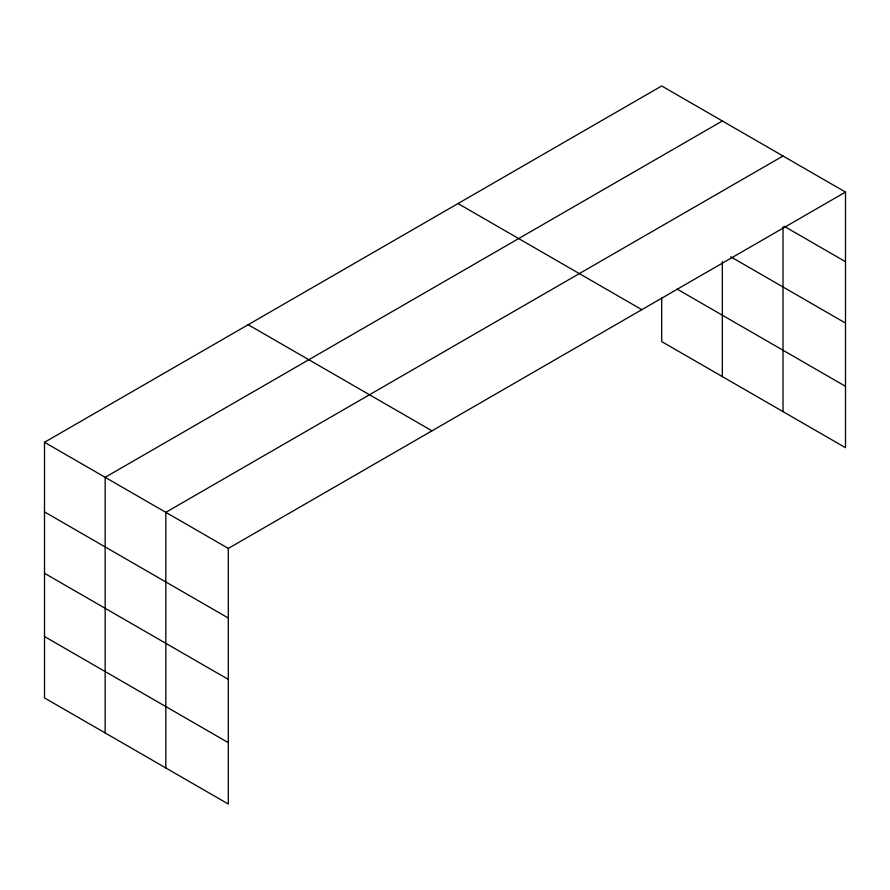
<?xml version="1.0" encoding="UTF-8"?>
<svg xmlns="http://www.w3.org/2000/svg" width="890" height="890" viewBox="0 0 890 890"><rect width="100%" height="100%" fill="white"/><g stroke="black" fill="none" stroke-linecap="round" stroke-linejoin="round"><path stroke-width="1.33" d="M845.5 192.084L661.693 85.963L44.5 442.297L44.5 697.916L228.307 804.037L228.307 548.418L845.5 192.084L845.5 447.703L661.693 341.582L661.693 297.928M783.011 226.972L783.011 411.614M722.346 120.984L105.153 477.318L105.153 732.937M783.011 156.006L165.818 512.34L165.818 767.948M784.212 226.305L845.5 261.693M730.679 256.776L845.5 323.07M677.156 289.128L845.5 386.316M458.016 203.554L641.823 309.675M248.177 324.705L431.984 430.827M44.5 442.297L228.307 548.418M44.5 511.906L228.307 618.027M44.5 573.282L228.307 679.404M44.5 636.528L228.307 742.649M722.346 261.593L722.346 376.603"/></g></svg>
